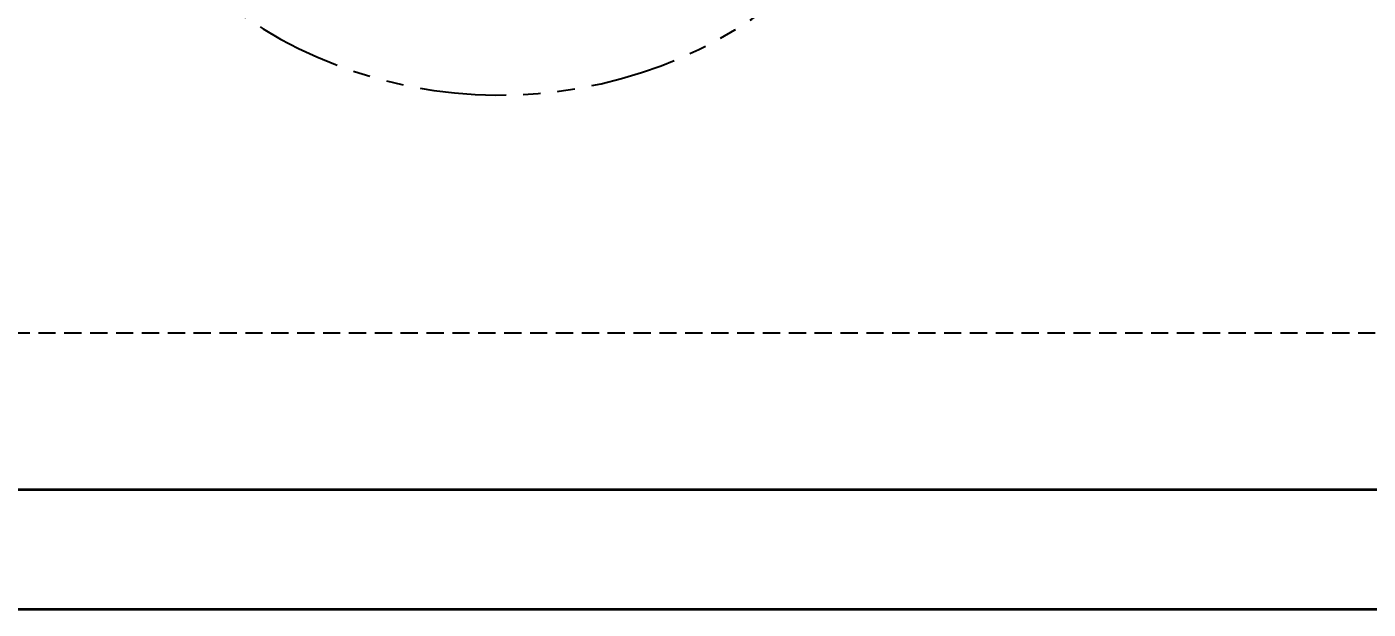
# Model space of a CAD drawing. Header units: millimetres. Extents: x 415 to 2018, y 500 to 823.
# Drawn here: x 1678.3 to 1777.1, y 537.4 to 580.3 of the extents above; entities that cross this region are included whole.
import ezdxf

# ---------------------------------------------------------------- set-up
doc = ezdxf.new("R2010")
doc.units = ezdxf.units.MM
doc.header["$PDSIZE"] = -1
doc.linetypes.add('HIDDEN', pattern=[1.905, 1.27, -0.635])
doc.linetypes.add('PHANTOM', pattern=[12.7, 6.35, -1.27, 1.27, -1.27, 1.27, -1.27])
doc.layers.get('Defpoints').update_dxf_attribs({"lineweight": 18})
doc.layers.add('粗实线层', color=7, linetype='Continuous', lineweight=35)
doc.dimstyles.new('ISO-25', dxfattribs={"dimtxt": 2.5, "dimasz": 2.5, "dimexe": 1.25, "dimexo": 0.625, "dimtad": 1, "dimtoh": 1, "dimlfac": 10, "dimtxsty": 'Standard', "dimcen": 2.5, "dimadec": 0, "dimazin": 0, "dimtfac": 1, "dimtmove": 0, "dimatfit": 3, "dimfxl": 1, "dimarcsym": 0})

# ---------------------------------------------------------------- blocks, each defined once
blk = doc.blocks.new('*D94')
at = {"color": 0, "lineweight": -2}
for p, q in [((1713.13, 608.855), (1808.574, 572.876)), ((1816.26, 569.979), (1810.914, 571.994)), ((1826.885, 569.979), (1816.26, 569.979))]:
    blk.add_line(p, q, dxfattribs=at)
at = {"color": 0}
blk.add_solid([(1811.06, 572.384), (1810.767, 571.604), (1808.574, 572.876)], dxfattribs=at)
at = {"layer": 'Defpoints', "color": 0}
for p in [(1713.13, 608.855), (1808.574, 572.876)]:
    blk.add_point(p, dxfattribs=at)
at = {"color": 0, "insert": (1821.885, 571.854), "char_height": 2.5, "attachment_point": 5}
blk.add_mtext('R1020', dxfattribs=at)

msp = doc.modelspace()

# ---------------------------------------------------------------- linework, layer by layer
at = {"linetype": 'HIDDEN'}
msp.add_line((1616.3019, 557.7589), (1814.2995, 557.7589), dxfattribs=at)
at = {"linetype": 'PHANTOM', "lineweight": 25}
msp.add_arc((1713.1304, 608.8546), 33.6, 195, 165, dxfattribs=at)
at = {"layer": '粗实线层'}
for p, q in [((1603.8116, 546.2101), (2009.4807, 546.2101)), ((1595.0116, 537.4101), (2018.2807, 537.4101))]:
    msp.add_line(p, q, dxfattribs=at)

# ---------------------------------------------------------------- dimensions: what is measured, and where the dimension line sits
dim = msp.add_radius_dim(center=(1713.1304, 608.8546), mpoint=(1808.5742, 572.8759), dimstyle='ISO-25')
dim.commit()
dim.dimension.update_dxf_attribs({"geometry": '*D94', "text_midpoint": (1821.8847, 569.9787), "dimtype": 164})

doc.saveas('drawing.dxf')
